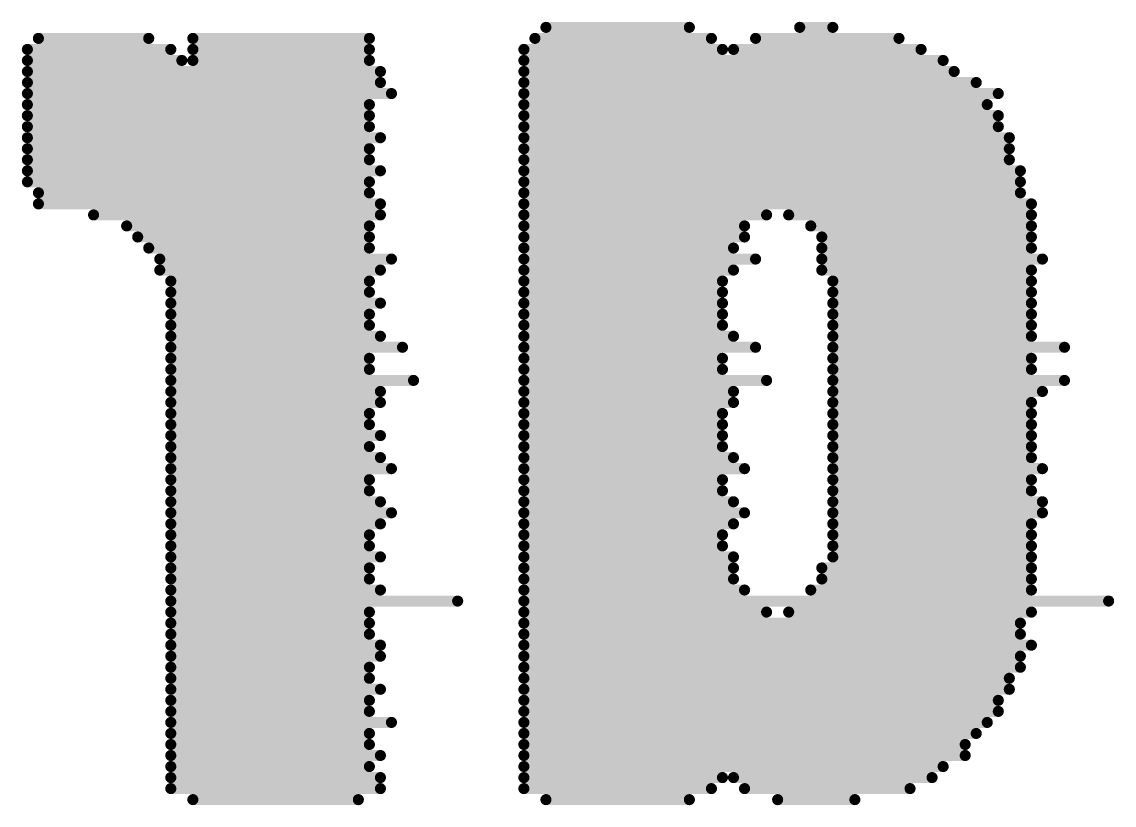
# Model space of a CAD drawing. Header units: millimetres. Extents: x 38 to 445, y 25 to 285.
# Drawn here: x 213.839 to 215.096, y 81.535 to 82.436 of the extents above; entities that cross this region are included whole.
import ezdxf

# ---------------------------------------------------------------- set-up
doc = ezdxf.new("R2010")
doc.units = ezdxf.units.MM
doc.layers.add('BottomOverlay', color=54, linetype='Continuous')

# ---------------------------------------------------------------- blocks, each defined once
blk = doc.blocks.new('P___Z__SOM_B_10')
at = {"layer": 'BottomOverlay', "const_width": 0.0127}
for points in [[(34.2646, -1.5621), (34.1757, -1.5621)], [(34.5313, -1.5621), (34.3662, -1.5621)], [(34.9377, -1.5621), (34.7472, -1.5621)], [(34.3027, -1.5748), (34.1122, -1.5748)], [(34.5567, -1.5748), (34.3408, -1.5748)], [(34.9631, -1.5748), (34.7218, -1.5748)], [(34.3154, -1.5875), (34.0868, -1.5875)], [(34.5567, -1.5875), (34.3281, -1.5875)], [(34.9631, -1.5875), (34.7218, -1.5875)], [(34.5567, -1.6002), (34.0741, -1.6002)], [(34.9631, -1.6002), (34.7345, -1.6002)], [(34.5567, -1.6129), (34.0487, -1.6129)], [(34.9631, -1.6129), (34.7218, -1.6129)], [(34.5567, -1.6256), (34.0487, -1.6256)], [(34.9631, -1.6256), (34.7345, -1.6256)], [(34.5567, -1.6383), (34.036, -1.6383)], [(34.9631, -1.6383), (34.7345, -1.6383)], [(34.5567, -1.651), (34.0233, -1.651)], [(34.9631, -1.651), (34.7091, -1.651)], [(34.5567, -1.6637), (34.0106, -1.6637)], [(34.9631, -1.6637), (34.7345, -1.6637)], [(34.5567, -1.6764), (34.0106, -1.6764)], [(34.9631, -1.6764), (34.7345, -1.6764)], [(34.5567, -1.6891), (33.9979, -1.6891)], [(34.9631, -1.6891), (34.7218, -1.6891)], [(34.5567, -1.7018), (33.9979, -1.7018)], [(34.9631, -1.7018), (34.7345, -1.7018)], [(34.5567, -1.7145), (33.9852, -1.7145)], [(34.9631, -1.7145), (34.7345, -1.7145)], [(34.5567, -1.7272), (33.9852, -1.7272)], [(34.9631, -1.7272), (34.7218, -1.7272)], [(34.5567, -1.7399), (33.9725, -1.7399)], [(34.9631, -1.7399), (34.7218, -1.7399)], [(34.5567, -1.7526), (33.9852, -1.7526)], [(34.9631, -1.7526), (34.7345, -1.7526)], [(34.5567, -1.7653), (33.9852, -1.7653)], [(34.9631, -1.7653), (34.7345, -1.7653)], [(34.2519, -1.778), (33.9725, -1.778)], [(34.5567, -1.778), (34.2773, -1.778)], [(34.9631, -1.778), (34.7345, -1.778)], [(34.5567, -1.7907), (33.8836, -1.7907)], [(34.9631, -1.7907), (34.6329, -1.7907)], [(34.2265, -1.8034), (33.9725, -1.8034)], [(34.5567, -1.8034), (34.3027, -1.8034)], [(34.9631, -1.8034), (34.7218, -1.8034)], [(34.2138, -1.8161), (33.9725, -1.8161)], [(34.5567, -1.8161), (34.3154, -1.8161)], [(34.9631, -1.8161), (34.7345, -1.8161)], [(34.2138, -1.8288), (33.9725, -1.8288)], [(34.5567, -1.8288), (34.3154, -1.8288)], [(34.9631, -1.8288), (34.7345, -1.8288)], [(34.2011, -1.8415), (33.9725, -1.8415)], [(34.5567, -1.8415), (34.3154, -1.8415)], [(34.9631, -1.8415), (34.7218, -1.8415)], [(34.2011, -1.8542), (33.9725, -1.8542)], [(34.5567, -1.8542), (34.3281, -1.8542)], [(34.9631, -1.8542), (34.7345, -1.8542)], [(34.2011, -1.8669), (33.9725, -1.8669)], [(34.5567, -1.8669), (34.3281, -1.8669)], [(34.9631, -1.8669), (34.7345, -1.8669)], [(34.2011, -1.8796), (33.9725, -1.8796)], [(34.5567, -1.8796), (34.3154, -1.8796)], [(34.9631, -1.8796), (34.7218, -1.8796)], [(34.2011, -1.8923), (33.9598, -1.8923)], [(34.5567, -1.8923), (34.3027, -1.8923)], [(34.9631, -1.8923), (34.7091, -1.8923)], [(34.2011, -1.905), (33.9598, -1.905)], [(34.5567, -1.905), (34.3154, -1.905)], [(34.9631, -1.905), (34.7218, -1.905)], [(34.2011, -1.9177), (33.9725, -1.9177)], [(34.5567, -1.9177), (34.3281, -1.9177)], [(34.9631, -1.9177), (34.7345, -1.9177)], [(34.2011, -1.9304), (33.9725, -1.9304)], [(34.5567, -1.9304), (34.3281, -1.9304)], [(34.9631, -1.9304), (34.7345, -1.9304)], [(34.2011, -1.9431), (33.9598, -1.9431)], [(34.5567, -1.9431), (34.3027, -1.9431)], [(34.9631, -1.9431), (34.7091, -1.9431)], [(34.2011, -1.9558), (33.9725, -1.9558)], [(34.5567, -1.9558), (34.3154, -1.9558)], [(34.9631, -1.9558), (34.7218, -1.9558)], [(34.2011, -1.9685), (33.9725, -1.9685)], [(34.5567, -1.9685), (34.3281, -1.9685)], [(34.9631, -1.9685), (34.7345, -1.9685)], [(34.2011, -1.9812), (33.9725, -1.9812)], [(34.5567, -1.9812), (34.3281, -1.9812)], [(34.9631, -1.9812), (34.7218, -1.9812)], [(34.2011, -1.9939), (33.9725, -1.9939)], [(34.5567, -1.9939), (34.3281, -1.9939)], [(34.9631, -1.9939), (34.7345, -1.9939)], [(34.2011, -2.0066), (33.9725, -2.0066)], [(34.5567, -2.0066), (34.3281, -2.0066)], [(34.9631, -2.0066), (34.7345, -2.0066)], [(34.2011, -2.0193), (33.9725, -2.0193)], [(34.5567, -2.0193), (34.3154, -2.0193)], [(34.9631, -2.0193), (34.7218, -2.0193)], [(34.2011, -2.032), (33.9598, -2.032)], [(34.5567, -2.032), (34.3154, -2.032)], [(34.9631, -2.032), (34.7218, -2.032)], [(34.2011, -2.0447), (33.9344, -2.0447)], [(34.5567, -2.0447), (34.2773, -2.0447)], [(34.9631, -2.0447), (34.6837, -2.0447)], [(34.2011, -2.0574), (33.9725, -2.0574)], [(34.5567, -2.0574), (34.3281, -2.0574)], [(34.9631, -2.0574), (34.7345, -2.0574)], [(34.2011, -2.0701), (33.9725, -2.0701)], [(34.5567, -2.0701), (34.3281, -2.0701)], [(34.9631, -2.0701), (34.7345, -2.0701)], [(34.2011, -2.0828), (33.9344, -2.0828)], [(34.5567, -2.0828), (34.29, -2.0828)], [(34.9631, -2.0828), (34.6964, -2.0828)], [(34.2011, -2.0955), (33.9725, -2.0955)], [(34.5567, -2.0955), (34.3154, -2.0955)], [(34.9631, -2.0955), (34.7218, -2.0955)], [(34.2011, -2.1082), (33.9725, -2.1082)], [(34.5567, -2.1082), (34.3281, -2.1082)], [(34.9631, -2.1082), (34.7345, -2.1082)], [(34.2011, -2.1209), (33.9725, -2.1209)], [(34.5567, -2.1209), (34.3281, -2.1209)], [(34.9631, -2.1209), (34.7345, -2.1209)], [(34.2011, -2.1336), (33.9725, -2.1336)], [(34.5567, -2.1336), (34.3281, -2.1336)], [(34.9631, -2.1336), (34.7218, -2.1336)], [(34.2011, -2.1463), (33.9725, -2.1463)], [(34.5567, -2.1463), (34.3281, -2.1463)], [(34.9631, -2.1463), (34.7345, -2.1463)], [(34.2011, -2.159), (33.9725, -2.159)], [(34.5567, -2.159), (34.3281, -2.159)], [(34.9631, -2.159), (34.7345, -2.159)], [(34.2138, -2.1717), (33.9725, -2.1717)], [(34.5567, -2.1717), (34.3154, -2.1717)], [(34.9758, -2.1717), (34.7218, -2.1717)], [(34.2138, -2.1844), (33.9598, -2.1844)], [(34.5567, -2.1844), (34.29, -2.1844)], [(34.9758, -2.1844), (34.7091, -2.1844)], [(34.2138, -2.1971), (33.9725, -2.1971)], [(34.5567, -2.1971), (34.3154, -2.1971)], [(34.9885, -2.1971), (34.7345, -2.1971)], [(34.2138, -2.2098), (33.9725, -2.2098)], [(34.5567, -2.2098), (34.3027, -2.2098)], [(35.0012, -2.2098), (34.7345, -2.2098)], [(34.2265, -2.2225), (33.9725, -2.2225)], [(34.5567, -2.2225), (34.3027, -2.2225)], [(35.0139, -2.2225), (34.7345, -2.2225)], [(34.2519, -2.2352), (33.9725, -2.2352)], [(34.5567, -2.2352), (34.2773, -2.2352)], [(35.052, -2.2352), (34.7218, -2.2352)], [(34.5567, -2.2479), (33.9725, -2.2479)], [(35.1155, -2.2479), (34.7218, -2.2479)], [(34.5567, -2.2606), (33.9852, -2.2606)], [(35.1155, -2.2606), (34.7345, -2.2606)], [(34.5567, -2.2733), (33.9852, -2.2733)], [(35.1282, -2.2733), (34.7345, -2.2733)], [(34.5567, -2.286), (33.9852, -2.286)], [(35.1282, -2.286), (34.7218, -2.286)], [(34.5567, -2.2987), (33.9979, -2.2987)], [(35.1282, -2.2987), (34.7345, -2.2987)], [(34.5567, -2.3114), (33.9979, -2.3114)], [(35.1282, -2.3114), (34.7345, -2.3114)], [(34.5567, -2.3241), (33.9979, -2.3241)], [(35.1282, -2.3241), (34.7218, -2.3241)], [(34.5567, -2.3368), (34.0106, -2.3368)], [(35.1282, -2.3368), (34.7345, -2.3368)], [(34.5567, -2.3495), (34.0106, -2.3495)], [(35.1282, -2.3495), (34.7345, -2.3495)], [(34.5567, -2.3622), (34.0233, -2.3622)], [(35.1282, -2.3622), (34.7345, -2.3622)], [(34.5567, -2.3749), (34.0106, -2.3749)], [(35.1282, -2.3749), (34.7091, -2.3749)], [(34.5567, -2.3876), (34.036, -2.3876)], [(35.1282, -2.3876), (34.7218, -2.3876)], [(34.5567, -2.4003), (34.0614, -2.4003)], [(35.1282, -2.4003), (34.7218, -2.4003)], [(34.5567, -2.413), (34.0741, -2.413)], [(34.9377, -2.413), (34.7345, -2.413)], [(35.1282, -2.413), (34.9504, -2.413)], [(34.3154, -2.4257), (34.0995, -2.4257)], [(34.5567, -2.4257), (34.3281, -2.4257)], [(34.9377, -2.4257), (34.7345, -2.4257)], [(35.1282, -2.4257), (34.9631, -2.4257)], [(34.29, -2.4384), (34.1249, -2.4384)], [(34.544, -2.4384), (34.3408, -2.4384)], [(34.9377, -2.4384), (34.7345, -2.4384)], [(35.1155, -2.4384), (34.9885, -2.4384)], [(34.2392, -2.4511), (34.2011, -2.4511)], [(34.5313, -2.4511), (34.3662, -2.4511)]]:
    blk.add_lwpolyline(points, dxfattribs=at)
at = {"layer": 'BottomOverlay', "const_width": 0.00635}
for points in [[(34.1725, -1.5621, 1), (34.1789, -1.5621, 1)], [(34.2614, -1.5621, 1), (34.2678, -1.5621, 1)], [(34.363, -1.5621, 1), (34.3694, -1.5621, 1)], [(34.5281, -1.5621, 1), (34.5345, -1.5621, 1)], [(34.744, -1.5621, 1), (34.7504, -1.5621, 1)], [(34.9345, -1.5621, 1), (34.9409, -1.5621, 1)], [(34.109, -1.5748, 1), (34.1154, -1.5748, 1)], [(34.2995, -1.5748, 1), (34.3059, -1.5748, 1)], [(34.3376, -1.5748, 1), (34.344, -1.5748, 1)], [(34.5535, -1.5748, 1), (34.5599, -1.5748, 1)], [(34.7186, -1.5748, 1), (34.725, -1.5748, 1)], [(34.9599, -1.5748, 1), (34.9663, -1.5748, 1)], [(34.0836, -1.5875, 1), (34.09, -1.5875, 1)], [(34.3122, -1.5875, 1), (34.3186, -1.5875, 1)], [(34.3249, -1.5875, 1), (34.3313, -1.5875, 1)], [(34.5535, -1.5875, 1), (34.5599, -1.5875, 1)], [(34.7186, -1.5875, 1), (34.725, -1.5875, 1)], [(34.9599, -1.5875, 1), (34.9663, -1.5875, 1)], [(34.0709, -1.6002, 1), (34.0773, -1.6002, 1)], [(34.5535, -1.6002, 1), (34.5599, -1.6002, 1)], [(34.7313, -1.6002, 1), (34.7377, -1.6002, 1)], [(34.9599, -1.6002, 1), (34.9663, -1.6002, 1)], [(34.0455, -1.6129, 1), (34.0519, -1.6129, 1)], [(34.5535, -1.6129, 1), (34.5599, -1.6129, 1)], [(34.7186, -1.6129, 1), (34.725, -1.6129, 1)], [(34.9599, -1.6129, 1), (34.9663, -1.6129, 1)], [(34.0455, -1.6256, 1), (34.0519, -1.6256, 1)], [(34.5535, -1.6256, 1), (34.5599, -1.6256, 1)], [(34.7313, -1.6256, 1), (34.7377, -1.6256, 1)], [(34.9599, -1.6256, 1), (34.9663, -1.6256, 1)], [(34.0328, -1.6383, 1), (34.0392, -1.6383, 1)], [(34.5535, -1.6383, 1), (34.5599, -1.6383, 1)], [(34.7313, -1.6383, 1), (34.7377, -1.6383, 1)], [(34.9599, -1.6383, 1), (34.9663, -1.6383, 1)], [(34.0201, -1.651, 1), (34.0265, -1.651, 1)], [(34.5535, -1.651, 1), (34.5599, -1.651, 1)], [(34.7059, -1.651, 1), (34.7123, -1.651, 1)], [(34.9599, -1.651, 1), (34.9663, -1.651, 1)], [(34.0074, -1.6637, 1), (34.0138, -1.6637, 1)], [(34.5535, -1.6637, 1), (34.5599, -1.6637, 1)], [(34.7313, -1.6637, 1), (34.7377, -1.6637, 1)], [(34.9599, -1.6637, 1), (34.9663, -1.6637, 1)], [(34.0074, -1.6764, 1), (34.0138, -1.6764, 1)], [(34.5535, -1.6764, 1), (34.5599, -1.6764, 1)], [(34.7313, -1.6764, 1), (34.7377, -1.6764, 1)], [(34.9599, -1.6764, 1), (34.9663, -1.6764, 1)], [(33.9947, -1.6891, 1), (34.0011, -1.6891, 1)], [(34.5535, -1.6891, 1), (34.5599, -1.6891, 1)], [(34.7186, -1.6891, 1), (34.725, -1.6891, 1)], [(34.9599, -1.6891, 1), (34.9663, -1.6891, 1)], [(33.9947, -1.7018, 1), (34.0011, -1.7018, 1)], [(34.5535, -1.7018, 1), (34.5599, -1.7018, 1)], [(34.7313, -1.7018, 1), (34.7377, -1.7018, 1)], [(34.9599, -1.7018, 1), (34.9663, -1.7018, 1)], [(33.982, -1.7145, 1), (33.9884, -1.7145, 1)], [(34.5535, -1.7145, 1), (34.5599, -1.7145, 1)], [(34.7313, -1.7145, 1), (34.7377, -1.7145, 1)], [(34.9599, -1.7145, 1), (34.9663, -1.7145, 1)], [(33.982, -1.7272, 1), (33.9884, -1.7272, 1)], [(34.5535, -1.7272, 1), (34.5599, -1.7272, 1)], [(34.7186, -1.7272, 1), (34.725, -1.7272, 1)], [(34.9599, -1.7272, 1), (34.9663, -1.7272, 1)], [(33.9693, -1.7399, 1), (33.9757, -1.7399, 1)], [(34.5535, -1.7399, 1), (34.5599, -1.7399, 1)], [(34.7186, -1.7399, 1), (34.725, -1.7399, 1)], [(34.9599, -1.7399, 1), (34.9663, -1.7399, 1)], [(33.982, -1.7526, 1), (33.9884, -1.7526, 1)], [(34.5535, -1.7526, 1), (34.5599, -1.7526, 1)], [(34.7313, -1.7526, 1), (34.7377, -1.7526, 1)], [(34.9599, -1.7526, 1), (34.9663, -1.7526, 1)], [(33.982, -1.7653, 1), (33.9884, -1.7653, 1)], [(34.5535, -1.7653, 1), (34.5599, -1.7653, 1)], [(34.7313, -1.7653, 1), (34.7377, -1.7653, 1)], [(34.9599, -1.7653, 1), (34.9663, -1.7653, 1)], [(33.9693, -1.778, 1), (33.9757, -1.778, 1)], [(34.2487, -1.778, 1), (34.2551, -1.778, 1)], [(34.2741, -1.778, 1), (34.2805, -1.778, 1)], [(34.5535, -1.778, 1), (34.5599, -1.778, 1)], [(34.7313, -1.778, 1), (34.7377, -1.778, 1)], [(34.9599, -1.778, 1), (34.9663, -1.778, 1)], [(33.8804, -1.7907, 1), (33.8868, -1.7907, 1)], [(34.5535, -1.7907, 1), (34.5599, -1.7907, 1)], [(34.6297, -1.7907, 1), (34.6361, -1.7907, 1)], [(34.9599, -1.7907, 1), (34.9663, -1.7907, 1)], [(33.9693, -1.8034, 1), (33.9757, -1.8034, 1)], [(34.2233, -1.8034, 1), (34.2297, -1.8034, 1)], [(34.2995, -1.8034, 1), (34.3059, -1.8034, 1)], [(34.5535, -1.8034, 1), (34.5599, -1.8034, 1)], [(34.7186, -1.8034, 1), (34.725, -1.8034, 1)], [(34.9599, -1.8034, 1), (34.9663, -1.8034, 1)], [(33.9693, -1.8161, 1), (33.9757, -1.8161, 1)], [(34.2106, -1.8161, 1), (34.217, -1.8161, 1)], [(34.3122, -1.8161, 1), (34.3186, -1.8161, 1)], [(34.5535, -1.8161, 1), (34.5599, -1.8161, 1)], [(34.7313, -1.8161, 1), (34.7377, -1.8161, 1)], [(34.9599, -1.8161, 1), (34.9663, -1.8161, 1)], [(33.9693, -1.8288, 1), (33.9757, -1.8288, 1)], [(34.2106, -1.8288, 1), (34.217, -1.8288, 1)], [(34.3122, -1.8288, 1), (34.3186, -1.8288, 1)], [(34.5535, -1.8288, 1), (34.5599, -1.8288, 1)], [(34.7313, -1.8288, 1), (34.7377, -1.8288, 1)], [(34.9599, -1.8288, 1), (34.9663, -1.8288, 1)], [(33.9693, -1.8415, 1), (33.9757, -1.8415, 1)], [(34.1979, -1.8415, 1), (34.2043, -1.8415, 1)], [(34.3122, -1.8415, 1), (34.3186, -1.8415, 1)], [(34.5535, -1.8415, 1), (34.5599, -1.8415, 1)], [(34.7186, -1.8415, 1), (34.725, -1.8415, 1)], [(34.9599, -1.8415, 1), (34.9663, -1.8415, 1)], [(33.9693, -1.8542, 1), (33.9757, -1.8542, 1)], [(34.1979, -1.8542, 1), (34.2043, -1.8542, 1)], [(34.3249, -1.8542, 1), (34.3313, -1.8542, 1)], [(34.5535, -1.8542, 1), (34.5599, -1.8542, 1)], [(34.7313, -1.8542, 1), (34.7377, -1.8542, 1)], [(34.9599, -1.8542, 1), (34.9663, -1.8542, 1)], [(33.9693, -1.8669, 1), (33.9757, -1.8669, 1)], [(34.1979, -1.8669, 1), (34.2043, -1.8669, 1)], [(34.3249, -1.8669, 1), (34.3313, -1.8669, 1)], [(34.5535, -1.8669, 1), (34.5599, -1.8669, 1)], [(34.7313, -1.8669, 1), (34.7377, -1.8669, 1)], [(34.9599, -1.8669, 1), (34.9663, -1.8669, 1)], [(33.9693, -1.8796, 1), (33.9757, -1.8796, 1)], [(34.1979, -1.8796, 1), (34.2043, -1.8796, 1)], [(34.3122, -1.8796, 1), (34.3186, -1.8796, 1)], [(34.5535, -1.8796, 1), (34.5599, -1.8796, 1)], [(34.7186, -1.8796, 1), (34.725, -1.8796, 1)], [(34.9599, -1.8796, 1), (34.9663, -1.8796, 1)], [(33.9566, -1.8923, 1), (33.963, -1.8923, 1)], [(34.1979, -1.8923, 1), (34.2043, -1.8923, 1)], [(34.2995, -1.8923, 1), (34.3059, -1.8923, 1)], [(34.5535, -1.8923, 1), (34.5599, -1.8923, 1)], [(34.7059, -1.8923, 1), (34.7123, -1.8923, 1)], [(34.9599, -1.8923, 1), (34.9663, -1.8923, 1)], [(33.9566, -1.905, 1), (33.963, -1.905, 1)], [(34.1979, -1.905, 1), (34.2043, -1.905, 1)], [(34.3122, -1.905, 1), (34.3186, -1.905, 1)], [(34.5535, -1.905, 1), (34.5599, -1.905, 1)], [(34.7186, -1.905, 1), (34.725, -1.905, 1)], [(34.9599, -1.905, 1), (34.9663, -1.905, 1)], [(33.9693, -1.9177, 1), (33.9757, -1.9177, 1)], [(34.1979, -1.9177, 1), (34.2043, -1.9177, 1)], [(34.3249, -1.9177, 1), (34.3313, -1.9177, 1)], [(34.5535, -1.9177, 1), (34.5599, -1.9177, 1)], [(34.7313, -1.9177, 1), (34.7377, -1.9177, 1)], [(34.9599, -1.9177, 1), (34.9663, -1.9177, 1)], [(33.9693, -1.9304, 1), (33.9757, -1.9304, 1)], [(34.1979, -1.9304, 1), (34.2043, -1.9304, 1)], [(34.3249, -1.9304, 1), (34.3313, -1.9304, 1)], [(34.5535, -1.9304, 1), (34.5599, -1.9304, 1)], [(34.7313, -1.9304, 1), (34.7377, -1.9304, 1)], [(34.9599, -1.9304, 1), (34.9663, -1.9304, 1)], [(33.9566, -1.9431, 1), (33.963, -1.9431, 1)], [(34.1979, -1.9431, 1), (34.2043, -1.9431, 1)], [(34.2995, -1.9431, 1), (34.3059, -1.9431, 1)], [(34.5535, -1.9431, 1), (34.5599, -1.9431, 1)], [(34.7059, -1.9431, 1), (34.7123, -1.9431, 1)], [(34.9599, -1.9431, 1), (34.9663, -1.9431, 1)], [(33.9693, -1.9558, 1), (33.9757, -1.9558, 1)], [(34.1979, -1.9558, 1), (34.2043, -1.9558, 1)], [(34.3122, -1.9558, 1), (34.3186, -1.9558, 1)], [(34.5535, -1.9558, 1), (34.5599, -1.9558, 1)], [(34.7186, -1.9558, 1), (34.725, -1.9558, 1)], [(34.9599, -1.9558, 1), (34.9663, -1.9558, 1)], [(33.9693, -1.9685, 1), (33.9757, -1.9685, 1)], [(34.1979, -1.9685, 1), (34.2043, -1.9685, 1)], [(34.3249, -1.9685, 1), (34.3313, -1.9685, 1)], [(34.5535, -1.9685, 1), (34.5599, -1.9685, 1)], [(34.7313, -1.9685, 1), (34.7377, -1.9685, 1)], [(34.9599, -1.9685, 1), (34.9663, -1.9685, 1)], [(33.9693, -1.9812, 1), (33.9757, -1.9812, 1)], [(34.1979, -1.9812, 1), (34.2043, -1.9812, 1)], [(34.3249, -1.9812, 1), (34.3313, -1.9812, 1)], [(34.5535, -1.9812, 1), (34.5599, -1.9812, 1)], [(34.7186, -1.9812, 1), (34.725, -1.9812, 1)], [(34.9599, -1.9812, 1), (34.9663, -1.9812, 1)], [(33.9693, -1.9939, 1), (33.9757, -1.9939, 1)], [(34.1979, -1.9939, 1), (34.2043, -1.9939, 1)], [(34.3249, -1.9939, 1), (34.3313, -1.9939, 1)], [(34.5535, -1.9939, 1), (34.5599, -1.9939, 1)], [(34.7313, -1.9939, 1), (34.7377, -1.9939, 1)], [(34.9599, -1.9939, 1), (34.9663, -1.9939, 1)], [(33.9693, -2.0066, 1), (33.9757, -2.0066, 1)], [(34.1979, -2.0066, 1), (34.2043, -2.0066, 1)], [(34.3249, -2.0066, 1), (34.3313, -2.0066, 1)], [(34.5535, -2.0066, 1), (34.5599, -2.0066, 1)], [(34.7313, -2.0066, 1), (34.7377, -2.0066, 1)], [(34.9599, -2.0066, 1), (34.9663, -2.0066, 1)], [(33.9693, -2.0193, 1), (33.9757, -2.0193, 1)], [(34.1979, -2.0193, 1), (34.2043, -2.0193, 1)], [(34.3122, -2.0193, 1), (34.3186, -2.0193, 1)], [(34.5535, -2.0193, 1), (34.5599, -2.0193, 1)], [(34.7186, -2.0193, 1), (34.725, -2.0193, 1)], [(34.9599, -2.0193, 1), (34.9663, -2.0193, 1)], [(33.9566, -2.032, 1), (33.963, -2.032, 1)], [(34.1979, -2.032, 1), (34.2043, -2.032, 1)], [(34.3122, -2.032, 1), (34.3186, -2.032, 1)], [(34.5535, -2.032, 1), (34.5599, -2.032, 1)], [(34.7186, -2.032, 1), (34.725, -2.032, 1)], [(34.9599, -2.032, 1), (34.9663, -2.032, 1)], [(33.9312, -2.0447, 1), (33.9376, -2.0447, 1)], [(34.1979, -2.0447, 1), (34.2043, -2.0447, 1)], [(34.2741, -2.0447, 1), (34.2805, -2.0447, 1)], [(34.5535, -2.0447, 1), (34.5599, -2.0447, 1)], [(34.6805, -2.0447, 1), (34.6869, -2.0447, 1)], [(34.9599, -2.0447, 1), (34.9663, -2.0447, 1)], [(33.9693, -2.0574, 1), (33.9757, -2.0574, 1)], [(34.1979, -2.0574, 1), (34.2043, -2.0574, 1)], [(34.3249, -2.0574, 1), (34.3313, -2.0574, 1)], [(34.5535, -2.0574, 1), (34.5599, -2.0574, 1)], [(34.7313, -2.0574, 1), (34.7377, -2.0574, 1)], [(34.9599, -2.0574, 1), (34.9663, -2.0574, 1)], [(33.9693, -2.0701, 1), (33.9757, -2.0701, 1)], [(34.1979, -2.0701, 1), (34.2043, -2.0701, 1)], [(34.3249, -2.0701, 1), (34.3313, -2.0701, 1)], [(34.5535, -2.0701, 1), (34.5599, -2.0701, 1)], [(34.7313, -2.0701, 1), (34.7377, -2.0701, 1)], [(34.9599, -2.0701, 1), (34.9663, -2.0701, 1)], [(33.9312, -2.0828, 1), (33.9376, -2.0828, 1)], [(34.1979, -2.0828, 1), (34.2043, -2.0828, 1)], [(34.2868, -2.0828, 1), (34.2932, -2.0828, 1)], [(34.5535, -2.0828, 1), (34.5599, -2.0828, 1)], [(34.6932, -2.0828, 1), (34.6996, -2.0828, 1)], [(34.9599, -2.0828, 1), (34.9663, -2.0828, 1)], [(33.9693, -2.0955, 1), (33.9757, -2.0955, 1)], [(34.1979, -2.0955, 1), (34.2043, -2.0955, 1)], [(34.3122, -2.0955, 1), (34.3186, -2.0955, 1)], [(34.5535, -2.0955, 1), (34.5599, -2.0955, 1)], [(34.7186, -2.0955, 1), (34.725, -2.0955, 1)], [(34.9599, -2.0955, 1), (34.9663, -2.0955, 1)], [(33.9693, -2.1082, 1), (33.9757, -2.1082, 1)], [(34.1979, -2.1082, 1), (34.2043, -2.1082, 1)], [(34.3249, -2.1082, 1), (34.3313, -2.1082, 1)], [(34.5535, -2.1082, 1), (34.5599, -2.1082, 1)], [(34.7313, -2.1082, 1), (34.7377, -2.1082, 1)], [(34.9599, -2.1082, 1), (34.9663, -2.1082, 1)], [(33.9693, -2.1209, 1), (33.9757, -2.1209, 1)], [(34.1979, -2.1209, 1), (34.2043, -2.1209, 1)], [(34.3249, -2.1209, 1), (34.3313, -2.1209, 1)], [(34.5535, -2.1209, 1), (34.5599, -2.1209, 1)], [(34.7313, -2.1209, 1), (34.7377, -2.1209, 1)], [(34.9599, -2.1209, 1), (34.9663, -2.1209, 1)], [(33.9693, -2.1336, 1), (33.9757, -2.1336, 1)], [(34.1979, -2.1336, 1), (34.2043, -2.1336, 1)], [(34.3249, -2.1336, 1), (34.3313, -2.1336, 1)], [(34.5535, -2.1336, 1), (34.5599, -2.1336, 1)], [(34.7186, -2.1336, 1), (34.725, -2.1336, 1)], [(34.9599, -2.1336, 1), (34.9663, -2.1336, 1)], [(33.9693, -2.1463, 1), (33.9757, -2.1463, 1)], [(34.1979, -2.1463, 1), (34.2043, -2.1463, 1)], [(34.3249, -2.1463, 1), (34.3313, -2.1463, 1)], [(34.5535, -2.1463, 1), (34.5599, -2.1463, 1)], [(34.7313, -2.1463, 1), (34.7377, -2.1463, 1)], [(34.9599, -2.1463, 1), (34.9663, -2.1463, 1)], [(33.9693, -2.159, 1), (33.9757, -2.159, 1)], [(34.1979, -2.159, 1), (34.2043, -2.159, 1)], [(34.3249, -2.159, 1), (34.3313, -2.159, 1)], [(34.5535, -2.159, 1), (34.5599, -2.159, 1)], [(34.7313, -2.159, 1), (34.7377, -2.159, 1)], [(34.9599, -2.159, 1), (34.9663, -2.159, 1)], [(33.9693, -2.1717, 1), (33.9757, -2.1717, 1)], [(34.2106, -2.1717, 1), (34.217, -2.1717, 1)], [(34.3122, -2.1717, 1), (34.3186, -2.1717, 1)], [(34.5535, -2.1717, 1), (34.5599, -2.1717, 1)], [(34.7186, -2.1717, 1), (34.725, -2.1717, 1)], [(34.9726, -2.1717, 1), (34.979, -2.1717, 1)], [(33.9566, -2.1844, 1), (33.963, -2.1844, 1)], [(34.2106, -2.1844, 1), (34.217, -2.1844, 1)], [(34.2868, -2.1844, 1), (34.2932, -2.1844, 1)], [(34.5535, -2.1844, 1), (34.5599, -2.1844, 1)], [(34.7059, -2.1844, 1), (34.7123, -2.1844, 1)], [(34.9726, -2.1844, 1), (34.979, -2.1844, 1)], [(33.9693, -2.1971, 1), (33.9757, -2.1971, 1)], [(34.2106, -2.1971, 1), (34.217, -2.1971, 1)], [(34.3122, -2.1971, 1), (34.3186, -2.1971, 1)], [(34.5535, -2.1971, 1), (34.5599, -2.1971, 1)], [(34.7313, -2.1971, 1), (34.7377, -2.1971, 1)], [(34.9853, -2.1971, 1), (34.9917, -2.1971, 1)], [(33.9693, -2.2098, 1), (33.9757, -2.2098, 1)], [(34.2106, -2.2098, 1), (34.217, -2.2098, 1)], [(34.2995, -2.2098, 1), (34.3059, -2.2098, 1)], [(34.5535, -2.2098, 1), (34.5599, -2.2098, 1)], [(34.7313, -2.2098, 1), (34.7377, -2.2098, 1)], [(34.998, -2.2098, 1), (35.0044, -2.2098, 1)], [(33.9693, -2.2225, 1), (33.9757, -2.2225, 1)], [(34.2233, -2.2225, 1), (34.2297, -2.2225, 1)], [(34.2995, -2.2225, 1), (34.3059, -2.2225, 1)], [(34.5535, -2.2225, 1), (34.5599, -2.2225, 1)], [(34.7313, -2.2225, 1), (34.7377, -2.2225, 1)], [(35.0107, -2.2225, 1), (35.0171, -2.2225, 1)], [(33.9693, -2.2352, 1), (33.9757, -2.2352, 1)], [(34.2487, -2.2352, 1), (34.2551, -2.2352, 1)], [(34.2741, -2.2352, 1), (34.2805, -2.2352, 1)], [(34.5535, -2.2352, 1), (34.5599, -2.2352, 1)], [(34.7186, -2.2352, 1), (34.725, -2.2352, 1)], [(35.0488, -2.2352, 1), (35.0552, -2.2352, 1)], [(33.9693, -2.2479, 1), (33.9757, -2.2479, 1)], [(34.5535, -2.2479, 1), (34.5599, -2.2479, 1)], [(34.7186, -2.2479, 1), (34.725, -2.2479, 1)], [(35.1123, -2.2479, 1), (35.1187, -2.2479, 1)], [(33.982, -2.2606, 1), (33.9884, -2.2606, 1)], [(34.5535, -2.2606, 1), (34.5599, -2.2606, 1)], [(34.7313, -2.2606, 1), (34.7377, -2.2606, 1)], [(35.1123, -2.2606, 1), (35.1187, -2.2606, 1)], [(33.982, -2.2733, 1), (33.9884, -2.2733, 1)], [(34.5535, -2.2733, 1), (34.5599, -2.2733, 1)], [(34.7313, -2.2733, 1), (34.7377, -2.2733, 1)], [(35.125, -2.2733, 1), (35.1314, -2.2733, 1)], [(33.982, -2.286, 1), (33.9884, -2.286, 1)], [(34.5535, -2.286, 1), (34.5599, -2.286, 1)], [(34.7186, -2.286, 1), (34.725, -2.286, 1)], [(35.125, -2.286, 1), (35.1314, -2.286, 1)], [(33.9947, -2.2987, 1), (34.0011, -2.2987, 1)], [(34.5535, -2.2987, 1), (34.5599, -2.2987, 1)], [(34.7313, -2.2987, 1), (34.7377, -2.2987, 1)], [(35.125, -2.2987, 1), (35.1314, -2.2987, 1)], [(33.9947, -2.3114, 1), (34.0011, -2.3114, 1)], [(34.5535, -2.3114, 1), (34.5599, -2.3114, 1)], [(34.7313, -2.3114, 1), (34.7377, -2.3114, 1)], [(35.125, -2.3114, 1), (35.1314, -2.3114, 1)], [(33.9947, -2.3241, 1), (34.0011, -2.3241, 1)], [(34.5535, -2.3241, 1), (34.5599, -2.3241, 1)], [(34.7186, -2.3241, 1), (34.725, -2.3241, 1)], [(35.125, -2.3241, 1), (35.1314, -2.3241, 1)], [(34.0074, -2.3368, 1), (34.0138, -2.3368, 1)], [(34.5535, -2.3368, 1), (34.5599, -2.3368, 1)], [(34.7313, -2.3368, 1), (34.7377, -2.3368, 1)], [(35.125, -2.3368, 1), (35.1314, -2.3368, 1)], [(34.0074, -2.3495, 1), (34.0138, -2.3495, 1)], [(34.5535, -2.3495, 1), (34.5599, -2.3495, 1)], [(34.7313, -2.3495, 1), (34.7377, -2.3495, 1)], [(35.125, -2.3495, 1), (35.1314, -2.3495, 1)], [(34.0201, -2.3622, 1), (34.0265, -2.3622, 1)], [(34.5535, -2.3622, 1), (34.5599, -2.3622, 1)], [(34.7313, -2.3622, 1), (34.7377, -2.3622, 1)], [(35.125, -2.3622, 1), (35.1314, -2.3622, 1)], [(34.0074, -2.3749, 1), (34.0138, -2.3749, 1)], [(34.5535, -2.3749, 1), (34.5599, -2.3749, 1)], [(34.7059, -2.3749, 1), (34.7123, -2.3749, 1)], [(35.125, -2.3749, 1), (35.1314, -2.3749, 1)], [(34.0328, -2.3876, 1), (34.0392, -2.3876, 1)], [(34.5535, -2.3876, 1), (34.5599, -2.3876, 1)], [(34.7186, -2.3876, 1), (34.725, -2.3876, 1)], [(35.125, -2.3876, 1), (35.1314, -2.3876, 1)], [(34.0582, -2.4003, 1), (34.0646, -2.4003, 1)], [(34.5535, -2.4003, 1), (34.5599, -2.4003, 1)], [(34.7186, -2.4003, 1), (34.725, -2.4003, 1)], [(35.125, -2.4003, 1), (35.1314, -2.4003, 1)], [(34.0709, -2.413, 1), (34.0773, -2.413, 1)], [(34.5535, -2.413, 1), (34.5599, -2.413, 1)], [(34.7313, -2.413, 1), (34.7377, -2.413, 1)], [(34.9345, -2.413, 1), (34.9409, -2.413, 1)], [(34.9472, -2.413, 1), (34.9536, -2.413, 1)], [(35.125, -2.413, 1), (35.1314, -2.413, 1)], [(34.0963, -2.4257, 1), (34.1027, -2.4257, 1)], [(34.3122, -2.4257, 1), (34.3186, -2.4257, 1)], [(34.3249, -2.4257, 1), (34.3313, -2.4257, 1)], [(34.5535, -2.4257, 1), (34.5599, -2.4257, 1)], [(34.7313, -2.4257, 1), (34.7377, -2.4257, 1)], [(34.9345, -2.4257, 1), (34.9409, -2.4257, 1)], [(34.9599, -2.4257, 1), (34.9663, -2.4257, 1)], [(35.125, -2.4257, 1), (35.1314, -2.4257, 1)], [(34.1217, -2.4384, 1), (34.1281, -2.4384, 1)], [(34.2868, -2.4384, 1), (34.2932, -2.4384, 1)], [(34.3376, -2.4384, 1), (34.344, -2.4384, 1)], [(34.5408, -2.4384, 1), (34.5472, -2.4384, 1)], [(34.7313, -2.4384, 1), (34.7377, -2.4384, 1)], [(34.9345, -2.4384, 1), (34.9409, -2.4384, 1)], [(34.9853, -2.4384, 1), (34.9917, -2.4384, 1)], [(35.1123, -2.4384, 1), (35.1187, -2.4384, 1)], [(34.1979, -2.4511, 1), (34.2043, -2.4511, 1)], [(34.236, -2.4511, 1), (34.2424, -2.4511, 1)], [(34.363, -2.4511, 1), (34.3694, -2.4511, 1)], [(34.5281, -2.4511, 1), (34.5345, -2.4511, 1)]]:
    blk.add_lwpolyline(points, format="xyb", close=True, dxfattribs=at)

msp = doc.modelspace()

# ---------------------------------------------------------------- block references
at = {"rotation": 180}
msp.add_blockref('P___Z__SOM_B_10', (248.9737, 79.979), dxfattribs=at)

doc.saveas('drawing.dxf')
